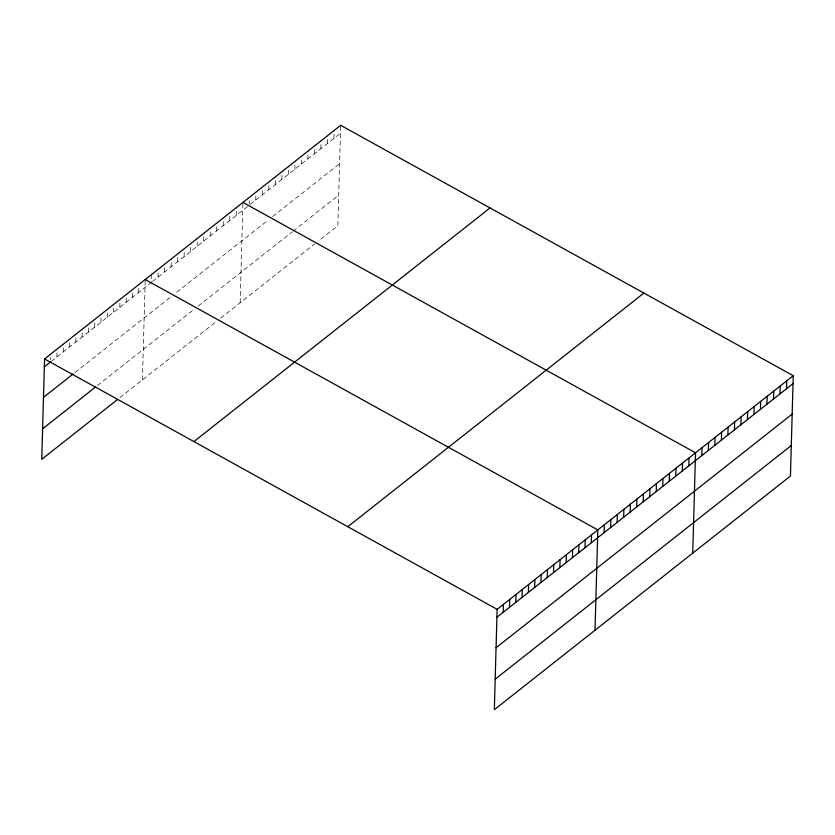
<?xml version="1.0" encoding="UTF-8"?>
<svg xmlns="http://www.w3.org/2000/svg" width="835" height="835" viewBox="0 0 835 835"><rect width="100%" height="100%" fill="white"/><g stroke="black" fill="none" stroke-linecap="round" stroke-linejoin="round"><path stroke-width="0.63" stroke-dasharray="4.17 3.13" d="M50.684 359.645L50.747 357.38M56.916 356.942L57.135 349.03M63.209 351.973L63.429 344.062M69.503 347.005L69.722 339.104M75.797 342.047L75.985 335.263M82.091 337.079L82.31 329.167M88.374 332.111L88.604 324.21M94.668 327.153L94.887 319.241M100.962 322.185L101.15 315.411M107.256 317.216L107.475 309.315M113.55 312.259L113.769 304.347M119.843 307.29L120.063 299.379M126.137 302.322L126.325 295.548M132.431 297.354L132.65 289.453M138.714 292.396L138.944 284.484M142.43 379.862L145.227 279.527M151.751 274.381L151.521 282.293L51.52 361.19M158.045 277.147L158.232 270.373M164.558 272.012L164.745 265.227M171.071 266.866L171.29 258.965M177.584 261.731L177.771 254.946M184.097 256.585L184.285 249.811M190.61 251.45L190.829 243.538M197.123 246.304L197.352 238.403M203.646 241.169L203.865 233.257M210.159 236.023L210.378 228.122M216.672 230.888L216.891 222.976M223.185 225.742L223.404 217.841M229.698 220.607L229.917 212.695M236.211 215.461L236.441 207.56M240.146 302.761L242.954 202.414M249.279 204.053L249.373 200.671M255.76 200.045L255.98 192.133M262.274 194.91L262.461 188.125M268.786 189.764L268.974 182.99M275.299 184.629L275.519 176.717M281.812 179.483L282.042 171.582M288.336 174.348L288.555 166.436M294.849 169.202L295.068 161.301M301.362 164.067L301.581 156.155M307.875 158.921L308.094 151.02M314.388 153.786L314.607 145.874M320.901 148.64L321.12 140.739M327.414 143.505L327.644 135.594M333.937 138.359L334.157 130.458M340.638 126.45L337.862 225.659L318.323 241.075M152.461 281.552L249.248 205.191M250.176 204.45L340.45 133.224M74.941 372.546L170.215 297.375M176.728 292.229L267.931 220.273M272.586 216.599L339.594 163.723M97.434 385.53L194.471 308.971M198.187 306.038L292.187 231.869M293.116 231.138L338.718 195.15M119.958 397.596L216.881 321.12M220.607 318.177L314.597 244.018"/><path stroke-width="1.25" d="M793.25 375.698L497.138 609.341L494.33 709.687L790.442 476.044L793.25 375.698L340.67 125.313L44.558 358.956L41.75 459.302L117.255 399.725M503.202 612.285L503.432 604.373M509.496 607.316L509.715 599.415M515.79 602.359L516.009 594.447M522.084 597.39L522.303 589.479M528.378 592.422L528.597 584.521M534.671 587.464L534.891 579.553M540.965 582.496L541.184 574.584M547.249 577.528L547.478 569.627M553.542 572.57L553.762 564.658M559.836 567.602L560.055 559.69M566.13 562.633L566.349 554.732M572.424 557.665L572.643 549.764M578.718 552.707L578.937 544.796M585.011 547.739L585.231 539.838M591.305 542.771L591.524 534.87M595.011 630.248L597.818 529.901L145.227 279.527M604.112 532.667L604.331 524.766M610.625 527.532L610.844 519.62M617.138 522.386L617.357 514.485M623.651 517.251L623.87 509.34M630.164 512.106L630.383 504.204M636.677 506.97L636.896 499.059M643.19 501.825L643.42 493.923M649.713 496.689L649.933 488.778M656.226 491.554L656.446 483.642M662.74 486.408L662.959 478.497M669.253 481.273L669.472 473.361M675.765 476.127L675.985 468.226M682.278 470.992L682.498 463.081M688.791 465.846L689.021 457.945M692.726 553.146L695.534 452.8L242.954 202.414M701.828 455.566L702.047 447.664M708.341 450.43L708.56 442.519M714.854 445.285L715.073 437.383M721.367 440.149L721.586 432.238M727.88 435.004L728.11 427.102M734.403 429.868L734.623 421.957M740.916 424.723L741.136 416.822M747.429 419.587L747.649 411.676M753.942 414.442L754.162 406.541M760.455 409.307L760.675 401.395M766.968 404.161L767.188 396.26M773.481 399.026L773.711 391.114M780.005 393.89L780.224 385.979M786.518 388.745L786.737 380.833M44.328 366.868L50.622 361.899M43.483 397.366L73.146 373.965M42.606 428.804L95.639 386.949M193.908 441.59L490.02 207.946M347.777 526.718L643.9 293.075M496.908 617.253L793.031 383.609M496.063 647.751L792.175 414.108M495.186 679.179L791.298 445.535M44.558 358.956L497.138 609.341"/></g></svg>
